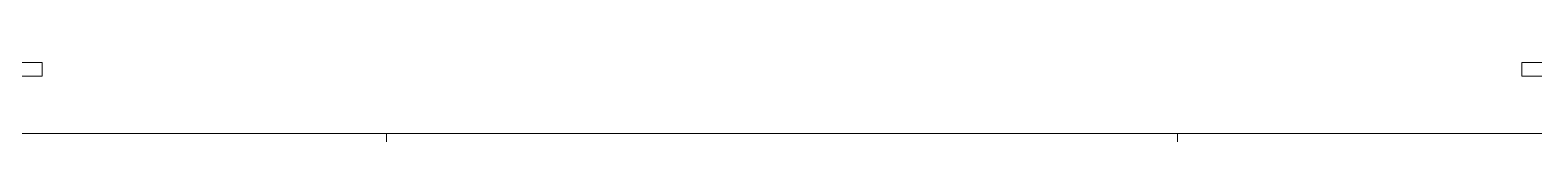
# Model space of a CAD drawing. Header units: millimetres. Extents: x 1898 to 3725, y 783 to 1532.
# Drawn here: x 2510.02 to 2543.31, y 982.21 to 983.78 of the extents above; entities that cross this region are included whole.
import ezdxf

# ---------------------------------------------------------------- set-up
doc = ezdxf.new("R2010")
doc.units = ezdxf.units.MM
for name, color, linetype, lineweight in [('ELEV.1', 7, 'Continuous', 20), ('ELEV.2', 250, 'Continuous', 20), ('ELEV.3', 252, 'Continuous', 20)]:
    doc.layers.add(name, color=color, linetype=linetype, lineweight=lineweight)

msp = doc.modelspace()

# ---------------------------------------------------------------- linework, layer by layer
at = {"layer": 'ELEV.1'}
for p, q in [((2517.9153, 981.0081), (2517.9153, 982.2081)), ((2517.9153, 982.2081), (2535.4153, 982.2081)), ((2535.4153, 982.2081), (2535.4153, 981.0081))]:
    msp.add_line(p, q, dxfattribs=at)
at = {"layer": 'ELEV.2'}
for p, q in [((2480.4478, 982.2081), (2517.9153, 982.2081)), ((2535.4153, 982.2081), (2575.5252, 982.2081))]:
    msp.add_line(p, q, dxfattribs=at)
at = {"layer": 'ELEV.3'}
for p, q in [((2510.2928, 983.7751), (2504.0728, 983.7751)), ((2510.2928, 983.7751), (2510.2928, 983.4751)), ((2549.2578, 983.7751), (2543.0378, 983.7751)), ((2543.0378, 983.4751), (2543.0378, 983.7751)), ((2510.2928, 983.4751), (2504.0728, 983.4751)), ((2549.2578, 983.4751), (2543.0378, 983.4751))]:
    msp.add_line(p, q, dxfattribs=at)

doc.saveas('drawing.dxf')
